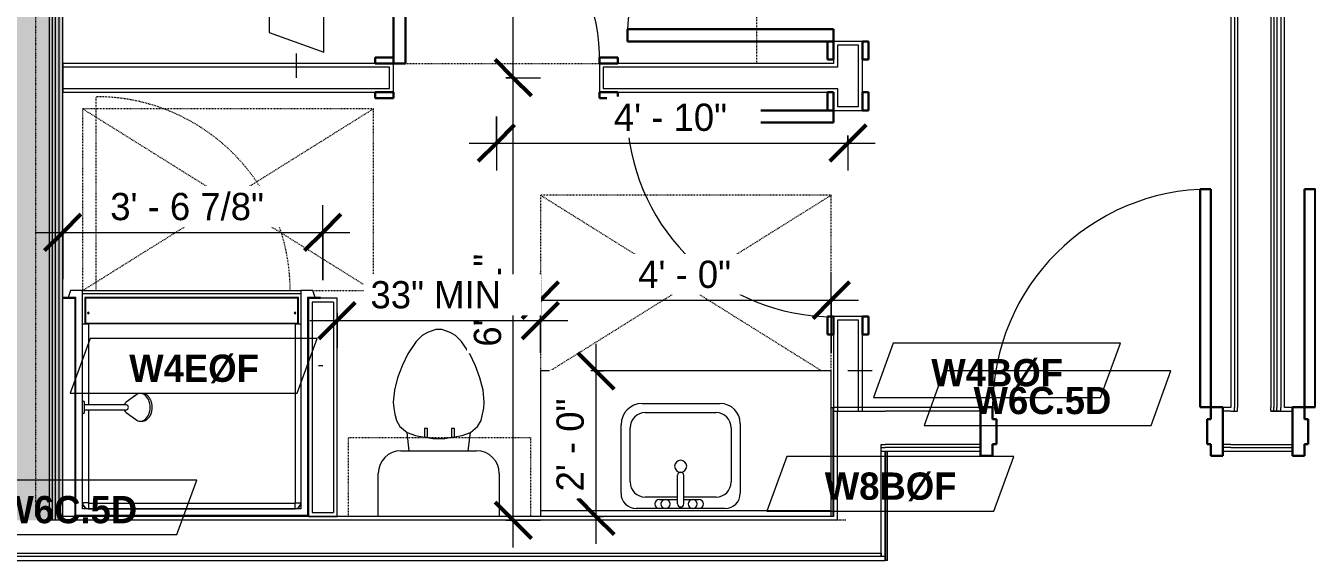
# Model space of a CAD drawing. Header units: inches. Extents: x -4010 to -1872, y 9846 to 12241.
# Drawn here: x -2918 to -2706.5, y 10450.9 to 10539.1 of the extents above; entities that cross this region are included whole.
import ezdxf

# ---------------------------------------------------------------- set-up
doc = ezdxf.new("R2010")
doc.units = ezdxf.units.IN
doc.header["$MEASUREMENT"] = 0
doc.linetypes.add('Dash', pattern=[0.25, 0.125, -0.125])
doc.linetypes.add('Dash 3_32_', pattern=[0.1875, 0.09375, -0.09375])
for name, color, linetype, lineweight in [('0-1', 7, 'Continuous', 5), ('0-3', 8, 'Continuous', 9), ('A-ANNO-DIMS', 211, 'Continuous', 9), ('A-ANNO-DIMS-48', 211, 'Continuous', 9), ('A-DETL-1', 90, 'Dash 3_32_', 18), ('A-DOOR-1', 7, 'Continuous', 9), ('A-DOOR-2', 10, 'Continuous', 30), ('A-DOOR-3', 31, 'Continuous', 9), ('A-DOOR-4', 31, 'Continuous', 30), ('A-DOOR-FRAM-2', 10, 'Continuous', 30), ('A-DOOR-FRAM-3', 31, 'Continuous', 30), ('A-GENM', 5, 'Continuous', 9), ('A-GENM-HDLN', 13, 'Dash', 9), ('A-WALL', 113, 'Continuous', 18), ('A-WALL-2', 250, 'Continuous', 18), ('A-WALL-3', 113, 'Continuous', 9), ('A-WALL-IDEN', 211, 'Continuous', 9), ('I-FURN', 30, 'Continuous', 9), ('I-FURN-HDLN', 30, 'Dash', 9), ('I-WALL-1', 21, 'Continuous', 18), ('I-WALL-2', 241, 'Continuous', 5), ('I-WALL-3', 7, 'Continuous', 9), ('I-WALL-4', 2, 'Continuous', 9), ('P-SANR-FIXT', 6, 'Continuous', 9), ('P-SANR-FIXT-HDLN', 131, 'Dash', 9), ('Q-CASE', 31, 'Continuous', 9), ('Q-CASE-2', 31, 'Dash', 9)]:
    doc.layers.add(name, color=color, linetype=linetype, lineweight=lineweight)
doc.styles.add('Century Gothic', font='ufonts.com_century-gothic.ttf', dxfattribs={"height": 4.5})
doc.styles.add('Century Gothic_B', font='GOTHICB.TTF', dxfattribs={"height": 4.5})
doc.dimstyles.new('OD_1__HACK_2', dxfattribs={"dimscale": 12, "dimtxt": 4.698757, "dimasz": 0.5, "dimexe": 0.375, "dimexo": 0.25, "dimgap": 0.0625, "dimtad": 1, "dimdec": 4, "dimrnd": 0.0625, "dimzin": 3, "dimdsep": 46, "dimlunit": 4, "dimtxsty": 'Century Gothic', "dimblk1": 'OBLIQUE', "dimblk2": 'OBLIQUE', "dimsah": 1, "dimcen": 0.09, "dimdle": 0.375, "dimazin": 0, "dimtfac": 1, "dimtdec": 4, "dimtix": 1, "dimtmove": 0, "dimatfit": 3, "dimfxl": 1, "dimtvp": 1, "dimtfill": 1, "dimfrac": 2, "dimtolj": 1, "dimtzin": 0, "dimarcsym": 2})

# ---------------------------------------------------------------- blocks, each defined once
blk = doc.blocks.new('Basic Wall _ INT - W8BØF - _5_8 GYP - 2X8 WOOD_BATT_ - 5_8 GYP_ - ___-2320117-UNITS PLANS - 3RD FLOOR')
at = {"layer": 'I-WALL-3'}
for p, q in [((-2785.07, 10476.16), (-2784.82, 10476.16)), ((-2784.82, 10476.16), (-2784.82, 10458.16)), ((-2784.82, 10476.16), (-2784.74, 10476.16)), ((-2784.74, 10476.16), (-2784.7, 10476.16))]:
    blk.add_line(p, q, dxfattribs=at)
blk = doc.blocks.new('Basic Wall _ INT - W8BØF - _5_8 GYP - 2X8 WOOD_BATT_ - 5_8 GYP_ - ___-2320116-UNITS PLANS - 3RD FLOOR')
at = {"layer": 'I-WALL-3'}
for p, q in [((-2776.07, 10450.91), (-2776.07, 10468.91)), ((-2775.79, 10450.91), (-2775.79, 10468.91)), ((-2776.16, 10450.91), (-2776.2, 10450.91)), ((-2776.07, 10450.91), (-2776.16, 10450.91)), ((-2775.79, 10450.91), (-2776.07, 10450.91))]:
    blk.add_line(p, q, dxfattribs=at)
blk = doc.blocks.new('HOLLOW METAL - UNIT DOOR-2191978-UNITS PLANS - 3RD FLOOR')
at = {"layer": 'A-DOOR-1'}
blk.add_arc((18, 3.875), 36, 90, 180, dxfattribs=at)
at = {"layer": 'A-DOOR-2'}
for p, q in [((18, 39.875), (16.25, 39.875)), ((16.25, 39.875), (16.25, 3.875)), ((18, 3.875), (18, 39.875)), ((16.25, 3.875), (18, 3.875))]:
    blk.add_line(p, q, dxfattribs=at)
at = {"layer": 'A-DOOR-FRAM-2'}
for p, q in [((-18, 3.875), (-20, 3.875)), ((-20, 3.875), (-20, -4.125)), ((-18, 1.9375), (-18, 3.875)), ((18, 3.875), (18, 1.9375)), ((20, 3.875), (18, 3.875)), ((20, -4.125), (20, 3.875)), ((-17.375, 1.9375), (-18, 1.9375)), ((-17.375, -2.1875), (-17.375, 1.9375)), ((18, 1.9375), (17.375, 1.9375)), ((17.375, 1.9375), (17.375, -2.1875)), ((-20, -4.125), (-18, -4.125)), ((-18, -4.125), (-18, -2.1875)), ((-18, -2.1875), (-17.375, -2.1875)), ((17.375, -2.1875), (18, -2.1875)), ((18, -2.1875), (18, -4.125)), ((18, -4.125), (20, -4.125))]:
    blk.add_line(p, q, dxfattribs=at)
blk = doc.blocks.new('HOLLOW METAL - UNIT DOOR-2191977-UNITS PLANS - 3RD FLOOR')
at = {"layer": 'A-DOOR-1'}
blk.add_arc((18, -3.875), 36, 180, 270, dxfattribs=at)
at = {"layer": 'A-DOOR-2'}
for p, q in [((16.25, -3.875), (18, -3.875)), ((16.25, -39.875), (16.25, -3.875)), ((18, -3.875), (18, -39.875)), ((18, -39.875), (16.25, -39.875))]:
    blk.add_line(p, q, dxfattribs=at)
at = {"layer": 'A-DOOR-FRAM-2'}
for p, q in [((-20, 4.125), (-18, 4.125)), ((-20, -3.875), (-20, 4.125)), ((-18, 4.125), (-18, 2.1875)), ((-18, 2.1875), (-17.375, 2.1875)), ((-17.375, 2.1875), (-17.375, -1.9375)), ((17.375, 2.1875), (18, 2.1875)), ((17.375, -1.9375), (17.375, 2.1875)), ((18, 4.125), (20, 4.125)), ((18, 2.1875), (18, 4.125)), ((20, 4.125), (20, -3.875)), ((-18, -1.9375), (-18, -3.875)), ((-17.375, -1.9375), (-18, -1.9375)), ((18, -1.9375), (17.375, -1.9375)), ((18, -3.875), (18, -1.9375)), ((-18, -3.875), (-20, -3.875)), ((20, -3.875), (18, -3.875))]:
    blk.add_line(p, q, dxfattribs=at)
blk = doc.blocks.new('CTR - 1st Phase - Common Walls_rvt-1-UNITS PLANS - 3RD FLOOR')
at = {"layer": 'I-WALL-1'}
blk.add_hatch(color=256, dxfattribs=at).paths.add_polyline_path([(-2912.51, 10458.16), (-2911.89, 10458.16), (-2911.89, 10843.14), (-2912.51, 10843.14), (-2912.51, 10463.58)], flags=0)
at = {"layer": 'I-WALL-2'}
for points in [[(-2919.64, 10457.54), (-2914.14, 10457.54), (-2914.14, 10843.14), (-2919.64, 10843.14), (-2919.64, 10458.16)], [(-2914.14, 10457.54), (-2913.64, 10457.54), (-2913.64, 10843.14), (-2914.14, 10843.14), (-2914.14, 10458.16)], [(-2913.14, 10457.54), (-2913.14, 10843.14), (-2913.64, 10843.14), (-2913.64, 10457.54)], [(-2912.51, 10457.54), (-2912.51, 10843.14), (-2913.14, 10843.14), (-2913.14, 10457.54)]]:
    blk.add_hatch(color=256, dxfattribs=at).paths.add_polyline_path(points, flags=0)
at = {"layer": 'A-WALL-2'}
for p, q in [((-2914.14, 10843.14), (-2914.14, 10458.16)), ((-2913.64, 10843.14), (-2913.64, 10458.16)), ((-2913.14, 10843.14), (-2913.14, 10458.16)), ((-2912.51, 10843.14), (-2912.51, 10458.16)), ((-2718.54, 10843.14), (-2718.54, 10476.16)), ((-2718.04, 10843.14), (-2718.04, 10476.16)), ((-2712.54, 10843.14), (-2712.54, 10476.16)), ((-2712.04, 10843.14), (-2712.04, 10476.16)), ((-2711.54, 10843.14), (-2711.54, 10476.16)), ((-2710.91, 10843.14), (-2710.91, 10476.16)), ((-2784.07, 10475.54), (-2776.82, 10475.54)), ((-2784.07, 10457.54), (-2784.07, 10475.54)), ((-2776.82, 10475.54), (-2776.2, 10475.54)), ((-2760.45, 10475.54), (-2776.2, 10475.54)), ((-2719.16, 10475.54), (-2720.45, 10475.54)), ((-2719.16, 10475.54), (-2718.54, 10475.54)), ((-2718.54, 10475.54), (-2718.54, 10476.16)), ((-2718.54, 10475.54), (-2718.04, 10475.54)), ((-2718.04, 10475.54), (-2718.04, 10476.16)), ((-2712.54, 10475.54), (-2712.54, 10476.16)), ((-2712.04, 10475.54), (-2712.54, 10475.54)), ((-2712.54, 10475.54), (-2712.04, 10475.54)), ((-2712.04, 10475.54), (-2712.04, 10476.16)), ((-2711.54, 10475.54), (-2712.04, 10475.54)), ((-2712.04, 10475.54), (-2711.54, 10475.54)), ((-2711.54, 10475.54), (-2711.54, 10476.16)), ((-2710.91, 10475.54), (-2711.54, 10475.54)), ((-2711.54, 10475.54), (-2710.91, 10475.54)), ((-2710.91, 10475.54), (-2710.91, 10476.16)), ((-2710.91, 10475.54), (-2709, 10475.54)), ((-2776.82, 10470.04), (-2776.2, 10470.04)), ((-2776.82, 10469.54), (-2776.82, 10470.04)), ((-2776.82, 10469.54), (-2776.82, 10470.04)), ((-2776.82, 10468.91), (-2776.82, 10469.54)), ((-2776.82, 10469.54), (-2776.2, 10469.54)), ((-2776.82, 10468.91), (-2776.82, 10469.54)), ((-2776.82, 10468.91), (-2776.2, 10468.91)), ((-2776.82, 10452.04), (-2776.82, 10468.91)), ((-2760.45, 10470.04), (-2776.2, 10470.04)), ((-2760.45, 10469.54), (-2776.2, 10469.54)), ((-2719.16, 10470.04), (-2720.45, 10470.04)), ((-2719.16, 10469.54), (-2720.45, 10469.54)), ((-2719.16, 10470.04), (-2718.04, 10470.04)), ((-2719.16, 10469.54), (-2718.54, 10469.54)), ((-2718.54, 10469.54), (-2718.04, 10469.54)), ((-2718.54, 10469.54), (-2718.04, 10469.54)), ((-2718.04, 10470.04), (-2709, 10470.04)), ((-2718.04, 10469.54), (-2709, 10469.54)), ((-2914.14, 10458.16), (-2914.14, 10457.54)), ((-2913.64, 10457.54), (-2914.14, 10457.54)), ((-2913.64, 10457.54), (-2914.14, 10457.54)), ((-2913.64, 10458.16), (-2913.64, 10457.54)), ((-2913.14, 10457.54), (-2913.64, 10457.54)), ((-2913.14, 10457.54), (-2913.64, 10457.54)), ((-2913.14, 10458.16), (-2913.14, 10457.54)), ((-2912.51, 10457.54), (-2913.14, 10457.54)), ((-2912.51, 10457.54), (-2913.14, 10457.54)), ((-2912.51, 10458.16), (-2912.51, 10457.54)), ((-2784.7, 10457.54), (-2912.51, 10457.54)), ((-2784.07, 10457.54), (-2784.7, 10457.54)), ((-2784.7, 10452.04), (-3037.45, 10452.04)), ((-2784.07, 10452.04), (-2784.7, 10452.04)), ((-2776.82, 10452.04), (-2784.07, 10452.04)), ((-2776.82, 10452.04), (-2776.82, 10451.54)), ((-2776.82, 10451.54), (-2776.82, 10452.04)), ((-2784.7, 10451.54), (-3037.45, 10451.54)), ((-2776.82, 10451.54), (-2784.7, 10451.54)), ((-2776.2, 10451.54), (-2776.82, 10451.54))]:
    blk.add_line(p, q, dxfattribs=at)
at = {"layer": 'I-WALL-3'}
for p, q in [((-2911.89, 10494.28), (-2911.89, 10843.14)), ((-2719.16, 10843.14), (-2719.16, 10476.16)), ((-2710.29, 10476.16), (-2710.29, 10843.14)), ((-2911.89, 10458.16), (-2911.89, 10494.16)), ((-2784.7, 10476.16), (-2784.7, 10458.16)), ((-2784.07, 10476.16), (-2784.7, 10476.16)), ((-2776.2, 10476.16), (-2784.07, 10476.16)), ((-2760.45, 10476.16), (-2776.2, 10476.16)), ((-2719.16, 10476.16), (-2720.45, 10476.16)), ((-2709, 10476.16), (-2710.29, 10476.16)), ((-2776.2, 10468.91), (-2760.45, 10468.91)), ((-2776.2, 10451.54), (-2776.2, 10468.91)), ((-2720.45, 10468.91), (-2719.16, 10468.91)), ((-2719.16, 10468.91), (-2718.54, 10468.91)), ((-2718.54, 10468.91), (-2709, 10468.91)), ((-2909.86, 10458.16), (-2911.89, 10458.16)), ((-2833.07, 10458.16), (-2871.36, 10458.16)), ((-2784.7, 10458.16), (-2785.07, 10458.16)), ((-3037.45, 10450.91), (-2784.7, 10450.91)), ((-2784.7, 10450.91), (-2776.2, 10450.91)), ((-2776.2, 10450.91), (-2776.2, 10451.54))]:
    blk.add_line(p, q, dxfattribs=at)
at = {"layer": '0-3'}
for name, p in [('HOLLOW METAL - UNIT DOOR-2191978-UNITS PLANS - 3RD FLOOR', (-2740.45, 10472.29)), ('Basic Wall _ INT - W8BØF - _5_8 GYP - 2X8 WOOD_BATT_ - 5_8 GYP_ - ___-2320117-UNITS PLANS - 3RD FLOOR', (0, 0)), ('Basic Wall _ INT - W8BØF - _5_8 GYP - 2X8 WOOD_BATT_ - 5_8 GYP_ - ___-2320116-UNITS PLANS - 3RD FLOOR', (0, 0))]:
    blk.add_blockref(name, p, dxfattribs=at)
at = {"layer": '0-3', "rotation": 180}
blk.add_blockref('HOLLOW METAL - UNIT DOOR-2191977-UNITS PLANS - 3RD FLOOR', (-2689, 10472.29), dxfattribs=at)
blk = doc.blocks.new('SWING - SINGLE - FLUSH - 2-10 x 6-8 - PRIVACY-3199405-UNITS PLANS - 3RD FLOOR')
at = {"layer": 'A-DOOR-3'}
blk.add_arc((17, -2.37), 34.07, 180, 266.6343, dxfattribs=at)
at = {"layer": 'A-DOOR-4'}
for p, q in [((15, -2.37), (15, -36.38)), ((17, -2.37), (15, -2.37)), ((17, -2.37), (17, -36.38)), ((17, -36.38), (15, -36.38))]:
    blk.add_line(p, q, dxfattribs=at)
at = {"layer": 'A-DOOR-FRAM-3'}
for p, q in [((-20, 2.38), (-20, 3.38)), ((-20, 3.38), (-17, 3.38)), ((-17, 2.38), (-20, 2.38)), ((-17, 3.38), (-17, 2.38)), ((17, 2.38), (17, 3.38)), ((17, 3.38), (20, 3.38)), ((20, 2.38), (17, 2.38)), ((20, 3.38), (20, 2.38)), ((-20, -2.37), (-17, -2.37)), ((-20, -3.37), (-20, -2.37)), ((-17, -3.37), (-20, -3.37)), ((-17, -2.37), (-17, -3.37)), ((17, -2.37), (20, -2.37)), ((17, -3.37), (17, -2.37)), ((20, -3.37), (17, -3.37)), ((20, -2.37), (20, -3.37))]:
    blk.add_line(p, q, dxfattribs=at)
blk = doc.blocks.new('Bed-Standard - Queen 60_ x 79_-V40-UNITS PLANS - 3RD FLOOR')
at = {"layer": 'I-FURN'}
for p, q in [((-19.31, 37.2), (-19.31, -41.3)), ((40.69, -41.3), (40.69, 37.2)), ((-16.31, 35.7), (-16.31, 23.7)), ((-16.31, 35.7), (37.69, 35.7)), ((37.69, 35.7), (37.69, 23.7)), ((40.69, 23.7), (-19.31, 17.13)), ((-16.31, 23.7), (37.69, 23.7)), ((-19.31, -41.3), (40.69, -41.3))]:
    blk.add_line(p, q, dxfattribs=at)
at = {"layer": 'I-FURN-HDLN'}
for p, q in [((58.69, -77.3), (58.69, 37.2)), ((64.69, -68.86), (64.69, 13.39)), ((-55.31, -17.36), (-55.31, -51.36)), ((64.69, -77.3), (64.69, -75.61)), ((-55.31, -77.3), (-7.94, -77.3)), ((-5.44, -77.3), (55.06, -77.3)), ((57.56, -77.3), (58.94, -77.3)), ((63.69, -77.3), (64.69, -77.3))]:
    blk.add_line(p, q, dxfattribs=at)
blk = doc.blocks.new('M_Sink Vanity-Square - 500 x 440mm-1372835-UNITS PLANS - 3RD FLOOR')
at = {"layer": 'P-SANR-FIXT'}
for p, q in [((-5.72, 10.23), (7.14, 10.23)), ((-5.22, 8.73), (6.46, 8.73)), ((-9.22, -4.59), (-9.22, 6.73)), ((10.46, 6.91), (10.46, -4.59)), ((-7.72, -2.72), (-7.72, 6.23)), ((8.96, 6.23), (8.96, -2.72)), ((0.12, -6.33), (0.12, -1.59)), ((1.12, -6.33), (1.12, -1.59)), ((0.12, -5.22), (-5.22, -5.22)), ((-2.88, -5.59), (0.12, -5.59)), ((6.46, -5.22), (1.12, -5.22)), ((1.12, -5.59), (3.62, -5.59)), ((7.96, -7.09), (-6.72, -7.09)), ((3.62, -7.09), (-2.88, -7.09))]:
    blk.add_line(p, q, dxfattribs=at)
for centre, radius, start, end in [((-5.72, 6.73), 3.5, 90, 180), ((-5.22, 6.23), 2.5, 90, 180), ((6.46, 6.23), 2.5, 360, 90), ((7.14, 6.91), 3.32, 360, 90), ((0.62, -0.13), 1, 360, 180), ((0.62, -0.13), 1, 180, 0), ((0.62, -1.59), 0.5, 360, 180), ((-5.22, -2.72), 2.5, 180, 270), ((6.46, -2.72), 2.5, 270, 360), ((-6.72, -4.59), 2.5, 180, 270), ((-2.88, -6.34), 0.75, 90, 270), ((-1.88, -6.34), 0.75, 360, 180), ((-1.88, -6.34), 0.75, 180, 0), ((0.62, -6.33), 0.5, 180, 0), ((2.62, -6.34), 0.75, 0, 180), ((2.62, -6.34), 0.75, 180, 0), ((3.62, -6.34), 0.75, 270, 90), ((7.96, -4.59), 2.5, 270, 0)]:
    blk.add_arc(centre, radius, start, end, dxfattribs=at)
blk = doc.blocks.new('Toilet-Domestic-3D - Toilet-Domestic-3D-V46-UNITS PLANS - 3RD FLOOR')
at = {"layer": 'P-SANR-FIXT'}
for p, q in [((-9.98, 11.75), (-9.98, 18.85)), ((9.98, 18.85), (9.98, 11.75)), ((6.25, 8.02), (-6.25, 8.02)), ((-4.86, 8.02), (-5.21, 5)), ((4.86, 8.02), (5.21, 5)), ((-5.21, 5), (-6.4, 4)), ((-3.84, 5.5), (-5.21, 5)), ((-2.61, 5.72), (-3.84, 5.5)), ((-1, 6), (-2.13, 5.8)), ((1, 6), (-1, 6)), ((1.89, 5.84), (1, 6)), ((3.84, 5.5), (2.37, 5.76)), ((5.21, 5), (3.84, 5.5)), ((6.4, 4), (5.21, 5)), ((-6.97, 3), (-7.24, 2)), ((-6.4, 4), (-6.97, 3)), ((6.97, 3), (6.4, 4)), ((7.24, 2), (6.97, 3)), ((-7.41, 1), (-7.5, 0)), ((-7.5, 0), (-7.33, -1.99)), ((-7.24, 2), (-7.41, 1)), ((7.41, 1), (7.24, 2)), ((7.33, -1.99), (7.5, 0)), ((7.5, 0), (7.41, 1)), ((-7.33, -1.99), (-6.79, -4)), ((6.79, -4), (7.33, -1.99)), ((-6.79, -4), (-6.06, -6)), ((6.06, -6), (6.79, -4)), ((-6.06, -6), (-5.13, -8)), ((5.13, -8), (6.06, -6)), ((-5.13, -8), (-3.74, -10)), ((3.74, -10), (5.13, -8)), ((-3.74, -10), (-2.74, -11)), ((2.74, -11), (3.74, -10)), ((-2.74, -11), (-1.87, -11.5)), ((-1.87, -11.5), (-0.5, -12)), ((-0.5, -12), (0.5, -12)), ((0.5, -12), (1.87, -11.5)), ((1.87, -11.5), (2.74, -11))]:
    blk.add_line(p, q, dxfattribs=at)
for centre, start, end in [((-6.25, 11.75), 180, 270), ((6.25, 11.75), 270, 360)]:
    blk.add_arc(centre, 3.73, start, end, dxfattribs=at)
blk = doc.blocks.new('Bath Vanity - Bath Vanity 48_-3150017-UNITS PLANS - 3RD FLOOR')
at = {"layer": 'Q-CASE'}
for p, q in [((24.74, 24), (-23.26, 24)), ((-23.26, 24), (-23.26, 1)), ((24.74, 1), (24.74, 24))]:
    blk.add_line(p, q, dxfattribs=at)
blk = doc.blocks.new('ADA Clearances - 30_x48_-3255449-UNITS PLANS - 3RD FLOOR')
at = {"layer": 'A-GENM-HDLN'}
for p, q in [((15, -24), (-15, 24)), ((-15, -24), (15, 24)), ((15, 24), (-15, 24)), ((15, -24), (15, 24)), ((-15, -14), (-15, -24)), ((-15, -24), (15, -24))]:
    blk.add_line(p, q, dxfattribs=at)
blk = doc.blocks.new('ADA Clearances - 30_x48_-V33-UNITS PLANS - 3RD FLOOR')
at = {"layer": 'A-GENM-HDLN'}
for p, q in [((-14, -22.41), (15, 24)), ((15, 24), (-14, 24)), ((15, -24), (15, 24)), ((15, -24), (-14, 22.41)), ((-14, -24), (-8, -24)), ((-5, -24), (15, -24))]:
    blk.add_line(p, q, dxfattribs=at)
blk = doc.blocks.new('BATHROOM MIRROR - BATHROOM MIRROR 48_-3123886-UNITS PLANS - 3RD FLOOR')
at = {"layer": 'Q-CASE'}
for p, q in [((-23.26, -23), (24.74, -23)), ((-23.26, -23), (-23.26, -24)), ((24.74, -24), (24.74, -23)), ((24.74, -24), (-23.26, -24))]:
    blk.add_line(p, q, dxfattribs=at)
blk = doc.blocks.new('300 Series Wall Hung Cabinet_326 - 30_-2909953-UNITS PLANS - 3RD FLOOR')
at = {"layer": 'Q-CASE'}
for p, q in [((-2.01, 14.69), (-2.5, 14.69)), ((-2.5, 14.69), (-2.5, 13.19)), ((-2.01, 13.19), (-2.5, 13.19)), ((-2.01, 13.19), (-2.01, 14.69)), ((2.49, 14.69), (2, 14.69)), ((2, 14.69), (2, 13.19)), ((2.49, 13.19), (2, 13.19)), ((2.49, 13.19), (2.49, 14.69))]:
    blk.add_line(p, q, dxfattribs=at)
at = {"layer": 'Q-CASE-2'}
for p, q in [((-15, 0.19), (-15, 13.19)), ((-15, 13.19), (15, 13.19)), ((15, 13.19), (15, 0.19)), ((15, 0.19), (-15, 0.19))]:
    blk.add_line(p, q, dxfattribs=at)
blk = doc.blocks.new('SWING - SINGLE - FLUSH - 2-10 x 6-8 - PRIVACY-3199407-UNITS PLANS - 3RD FLOOR')
at = {"layer": 'A-DOOR-3'}
blk.add_arc((17, 2.37), 34.07, 93.3657, 180, dxfattribs=at)
at = {"layer": 'A-DOOR-4'}
for p, q in [((15, 2.37), (15, 36.38)), ((17, 36.38), (15, 36.38)), ((17, 2.37), (17, 36.38)), ((17, 2.37), (15, 2.37))]:
    blk.add_line(p, q, dxfattribs=at)
at = {"layer": 'A-DOOR-FRAM-3'}
for p, q in [((-17, 3.37), (-20, 3.37)), ((-20, 3.37), (-20, 2.37)), ((-20, 2.37), (-17, 2.37)), ((-17, 2.37), (-17, 3.37)), ((20, 3.37), (17, 3.37)), ((17, 3.37), (17, 2.37)), ((17, 2.37), (20, 2.37)), ((20, 2.37), (20, 3.37)), ((-17, -2.38), (-20, -2.38)), ((-20, -2.38), (-20, -3.38)), ((-20, -3.38), (-17, -3.38)), ((-17, -3.38), (-17, -2.38)), ((20, -2.38), (17, -2.38)), ((17, -2.38), (17, -3.38)), ((17, -3.38), (20, -3.38)), ((20, -3.38), (20, -2.38))]:
    blk.add_line(p, q, dxfattribs=at)
blk = doc.blocks.new('4LBS24238A75FTB_V2 - 4LBS24238A75FTB_V2-3746186-UNITS PLANS - 3RD FLOOR')
at = {"layer": 'P-SANR-FIXT'}
for p, q in [((0, -0.5), (38.5, -0.5)), ((0, -36.5), (0, -0.5)), ((0.12, -36.62), (0.12, -0.63)), ((0.12, -0.63), (38.38, -0.63)), ((1.25, -37.75), (1.25, -1.75)), ((1.25, -1.75), (37.25, -1.75)), ((1.58, -2.01), (1.51, -2.08)), ((1.73, -1.9), (1.7, -1.92)), ((2.01, -1.78), (1.93, -1.8)), ((2.25, -1.77), (2.25, -1.75)), ((36.25, -1.77), (2.25, -1.77)), ((36.25, -1.77), (36.25, -1.75)), ((36.57, -1.8), (36.49, -1.78)), ((36.75, -1.89), (36.72, -1.87)), ((36.8, -1.92), (36.77, -1.9)), ((36.99, -2.08), (36.92, -2.01)), ((37.25, -1.75), (37.25, -17.52)), ((38.38, -0.63), (38.38, -36.62)), ((38.5, -0.5), (38.5, -36.5)), ((1.3, -2.43), (1.28, -2.51)), ((1.42, -2.2), (1.4, -2.23)), ((2.2, -32.27), (2.2, -2.75)), ((36.25, -2.7), (2.25, -2.7)), ((36.3, -18.11), (36.3, -2.75)), ((37.1, -2.23), (37.08, -2.2)), ((37.22, -2.51), (37.2, -2.43)), ((36.3, -32.27), (36.3, -18.89)), ((37.25, -19.48), (37.25, -37.75)), ((1.62, -32.27), (1.62, -36.62)), ((36.75, -32.38), (1.75, -32.38)), ((1.75, -32.38), (1.75, -36.5)), ((2.2, -32.27), (36.3, -32.27)), ((36.75, -36.5), (36.75, -32.38)), ((36.88, -36.62), (36.88, -32.27)), ((0, -36.5), (-2.02, -36.5)), ((-2.02, -36.5), (-2.02, -36.62)), ((-2.02, -36.62), (0.12, -36.62)), ((-1.13, -36.62), (-0.75, -37.75)), ((-0.75, -37.75), (1.25, -37.75)), ((1.25, -37.25), (37.25, -37.25)), ((1.25, -37.75), (1.25, -37.25)), ((37.25, -37.75), (1.25, -37.75)), ((1.62, -36.62), (36.88, -36.62)), ((1.75, -36.5), (36.75, -36.5)), ((37.25, -37.25), (37.25, -37.75)), ((37.25, -37.75), (39.25, -37.75)), ((38.38, -36.62), (40.52, -36.62)), ((40.52, -36.5), (38.5, -36.5)), ((39.25, -37.75), (39.63, -36.62)), ((40.52, -36.62), (40.52, -36.5))]:
    blk.add_line(p, q, dxfattribs=at)
for centre, radius, start, end in [((2.25, -2.75), 1, 90, 180), ((36.25, -2.75), 1, 0, 90), ((2.2, -34.06), 0.125, 0, 180), ((2.2, -34.06), 0.125, 180, 0), ((36.3, -34.06), 0.125, 0, 180), ((36.3, -34.06), 0.125, 180, 0)]:
    blk.add_arc(centre, radius, start, end, dxfattribs=at)
for centre, start_param, end_param in [((2.2, -32.28), 1.570796, 3.141593), ((36.3, -32.28), 0, 1.570796)]:
    blk.add_ellipse(centre, major_axis=(0.95, 0), ratio=0.019505, start_param=start_param, end_param=end_param, dxfattribs=at)
for points, knots in [([(2.25, -1.77), (2.18, -1.77), (2.05, -1.78), (1.8, -1.86), (1.52, -2.04), (1.34, -2.32), (1.26, -2.57), (1.25, -2.7), (1.25, -2.77)], [0, 0, 0, 0, 0.125, 0.25, 0.5, 0.75, 0.875, 1, 1, 1, 1]), ([(1.38, -2.25), (1.41, -2.21), (1.47, -2.12), (1.54, -2.04), (1.59, -2)], [-0.6665731, -0.6665731, -0.6665731, -0.6665731, -0.5714286, -0.4611793, -0.4611793, -0.4611793, -0.4611793]), ([(1.75, -1.88), (1.77, -1.87), (1.86, -1.82), (2.03, -1.77), (2.17, -1.75), (2.25, -1.75)], [-0.3333068, -0.3333068, -0.3333068, -0.3333068, -0.2857143, -0.1428571, 0, 0, 0, 0]), ([(36.25, -1.75), (36.31, -1.75), (36.42, -1.76), (36.59, -1.8), (36.7, -1.85), (36.75, -1.88)], [-1, -1, -1, -1, -0.8928571, -0.7857143, -0.6666667, -0.6666667, -0.6666667, -0.6666667]), ([(37.25, -2.77), (37.25, -2.7), (37.24, -2.57), (37.16, -2.32), (36.98, -2.04), (36.7, -1.86), (36.45, -1.78), (36.32, -1.77), (36.25, -1.77)], [0, 0, 0, 0, 0.125, 0.25, 0.5, 0.75, 0.875, 1, 1, 1, 1]), ([(36.75, -1.88), (36.79, -1.91), (36.89, -1.97), (36.97, -2.05), (37.01, -2.1)], [-0.6665731, -0.6665731, -0.6665731, -0.6665731, -0.5714286, -0.4475924, -0.4475924, -0.4475924, -0.4475924]), ([(2.25, -2.7), (2.24, -2.7), (2.24, -2.7), (2.23, -2.7), (2.22, -2.71), (2.22, -2.71), (2.21, -2.72), (2.21, -2.73), (2.2, -2.74), (2.2, -2.74), (2.2, -2.75), (2.2, -2.75)], [-1, -1, -1, -1, -0.833333, -0.75, -0.666667, -0.583333, -0.416667, -0.333333, -0.208333, -0.083333, 0, 0, 0, 0]), ([(36.3, -2.75), (36.3, -2.74), (36.3, -2.74), (36.3, -2.73), (36.29, -2.72), (36.29, -2.72), (36.28, -2.71), (36.27, -2.71), (36.26, -2.7), (36.26, -2.7), (36.25, -2.7), (36.25, -2.7)], [-1, -1, -1, -1, -0.833333, -0.75, -0.666667, -0.583333, -0.416667, -0.333333, -0.208333, -0.083333, 0, 0, 0, 0]), ([(37.12, -2.25), (37.13, -2.27), (37.16, -2.33), (37.18, -2.38), (37.19, -2.42)], [-0.3333068, -0.3333068, -0.3333068, -0.3333068, -0.2857143, -0.2174647, -0.2174647, -0.2174647, -0.2174647])]:
    blk.add_open_spline(points, degree=3, knots=knots, dxfattribs=at)
for points in [[(1.63, -1.97), (1.67, -1.94), (1.71, -1.91), (1.75, -1.88)], [(2.25, -2.7), (2.25, -2.62), (2.25, -2.45), (2.25, -2.22), (2.25, -2.03), (2.25, -1.88), (2.25, -1.82), (2.25, -1.8)], [(36.25, -2.7), (36.25, -2.62), (36.25, -2.45), (36.25, -2.22), (36.25, -2.03), (36.25, -1.88), (36.25, -1.82), (36.25, -1.8)], [(1.25, -2.75), (1.25, -2.74), (1.25, -2.72), (1.25, -2.71)], [(2.2, -2.75), (2.12, -2.75), (1.95, -2.75), (1.72, -2.75), (1.52, -2.76), (1.37, -2.76), (1.27, -2.76), (1.25, -2.77), (1.25, -2.77)], [(1.35, -2.32), (1.36, -2.3), (1.37, -2.27), (1.38, -2.25)], [(36.3, -2.75), (36.38, -2.75), (36.55, -2.75), (36.78, -2.75), (36.98, -2.76), (37.13, -2.76), (37.23, -2.76), (37.25, -2.77), (37.25, -2.77)], [(37.04, -2.14), (37.07, -2.18), (37.09, -2.21), (37.12, -2.25)], [(37.25, -2.67), (37.25, -2.7), (37.25, -2.72), (37.25, -2.75)]]:
    blk.add_open_spline(points, degree=3, dxfattribs=at)
at = {"layer": 'P-SANR-FIXT-HDLN'}
blk.add_line((35, -37.75), (35, -69.75), dxfattribs=at)
blk.add_arc((35, -37.75), 32, 180, 270, dxfattribs=at)
blk = doc.blocks.new('Shower Head - Shower Head-3260035-UNITS PLANS - 3RD FLOOR')
at = {"layer": 'P-SANR-FIXT'}
for p, q in [((-2.28, 9.81), (-2.28, 9.54)), ((-2.02, 8.78), (-0.84, 7.19)), ((0.84, 7.19), (2.02, 8.78)), ((2.28, 9.54), (2.28, 9.81)), ((-0.39, 7.27), (-0.39, 6.01)), ((0.39, 6.01), (0.39, 7.27)), ((-0.98, 0.26), (-0.98, 0)), ((-0.98, 0.26), (0.98, 0.26)), ((0.98, 0), (-0.98, 0)), ((-0.39, 1), (-0.39, 0.26)), ((0.39, 0.26), (0.39, 1)), ((0.98, 0), (0.98, 0.26))]:
    blk.add_line(p, q, dxfattribs=at)
at = {"layer": 'P-SANR-FIXT', "flags": 128}
for points in [[(0, 11.49), (-0.09, 11.49), (-0.18, 11.48), (-0.27, 11.48), (-0.35, 11.47), (-0.44, 11.46), (-0.53, 11.44), (-0.62, 11.43), (-0.7, 11.41), (-0.79, 11.39), (-0.87, 11.36), (-0.95, 11.34), (-1.03, 11.31), (-1.11, 11.28), (-1.19, 11.25), (-1.26, 11.21), (-1.34, 11.17), (-1.41, 11.13), (-1.48, 11.09), (-1.55, 11.05), (-1.61, 11), (-1.68, 10.95), (-1.74, 10.9), (-1.8, 10.85), (-1.85, 10.8), (-1.9, 10.74), (-1.95, 10.69), (-2, 10.63), (-2.04, 10.57), (-2.08, 10.51), (-2.12, 10.44), (-2.15, 10.38), (-2.18, 10.31), (-2.21, 10.25), (-2.23, 10.18), (-2.25, 10.11), (-2.26, 10.04), (-2.27, 9.97), (-2.28, 9.9), (-2.28, 9.83), (-2.28, 9.81)], [(2.28, 9.81), (2.28, 9.88), (2.28, 9.95), (2.27, 10.02), (2.25, 10.09), (2.24, 10.16), (2.21, 10.23), (2.19, 10.3), (2.16, 10.36), (2.13, 10.43), (2.09, 10.49), (2.05, 10.55), (2.01, 10.61), (1.97, 10.67), (1.92, 10.73), (1.86, 10.79), (1.81, 10.84), (1.75, 10.89), (1.69, 10.94), (1.63, 10.99), (1.57, 11.04), (1.5, 11.08), (1.43, 11.12), (1.36, 11.16), (1.28, 11.2), (1.21, 11.24), (1.13, 11.27), (1.05, 11.3), (0.97, 11.33), (0.89, 11.36), (0.81, 11.38), (0.72, 11.4), (0.64, 11.42), (0.55, 11.44), (0.47, 11.45), (0.38, 11.46), (0.29, 11.47), (0.2, 11.48), (0.11, 11.49), (0.02, 11.49), (0, 11.49)], [(-0.84, 7.19), (-0.81, 7.16), (-0.79, 7.13), (-0.76, 7.1), (-0.73, 7.08), (-0.7, 7.05), (-0.68, 7.03), (-0.65, 7.01), (-0.62, 6.98), (-0.59, 6.97), (-0.56, 6.95), (-0.53, 6.93), (-0.49, 6.91), (-0.46, 6.9), (-0.43, 6.89), (-0.4, 6.87)], [(0.39, 6.87), (0.43, 6.88), (0.46, 6.9), (0.49, 6.91), (0.52, 6.93), (0.55, 6.94), (0.58, 6.96), (0.61, 6.98), (0.64, 7), (0.67, 7.03), (0.7, 7.05), (0.73, 7.07), (0.76, 7.1), (0.78, 7.13), (0.81, 7.16), (0.83, 7.19), (0.84, 7.19)], [(-0.39, 6.01), (-0.39, 5.81), (-0.39, 5.6), (-0.39, 5.38), (-0.39, 5.15), (-0.39, 4.92), (-0.39, 4.68), (-0.39, 4.43), (-0.39, 4.18), (-0.39, 3.93), (-0.39, 3.67), (-0.39, 3.4), (-0.39, 3.13), (-0.39, 2.86), (-0.39, 2.59), (-0.39, 2.31), (-0.39, 2.03), (-0.39, 1.75), (-0.39, 1.46), (-0.39, 1.18), (-0.39, 1)], [(0.39, 1), (0.39, 1.29), (0.39, 1.57), (0.39, 1.85), (0.39, 2.13), (0.39, 2.41), (0.39, 2.69), (0.39, 2.96), (0.39, 3.23), (0.39, 3.5), (0.39, 3.76), (0.39, 4.02), (0.39, 4.27), (0.39, 4.52), (0.39, 4.77), (0.39, 5), (0.39, 5.23), (0.39, 5.46), (0.39, 5.67), (0.39, 5.88), (0.39, 6.01)]]:
    blk.add_lwpolyline(points, dxfattribs=at)
at = {"layer": 'P-SANR-FIXT'}
for centre, major_axis, start_param, end_param in [((0, 9.54), (-2.28, 0), 4.712389, 6.956384), ((0, 9.54), (2.28, 0), 5.609987, 7.853982), ((0, 7.27), (-0.394, 0), 4.712389, 6.283185), ((0, 7.27), (-0.394, 0), 3.141593, 4.712389)]:
    blk.add_ellipse(centre, major_axis=major_axis, ratio=0.707107, start_param=start_param, end_param=end_param, dxfattribs=at)
blk = doc.blocks.new('DIMBLOCK96-UNITS PLANS - 3RD FLOOR')
at = {"layer": 'A-ANNO-DIMS-48', "lineweight": 50}
for p, q in [((-2837.54, 10530.53), (-2840.54, 10533.53)), ((-2837.54, 10530.53), (-2834.54, 10527.53)), ((-2837.54, 10457.53), (-2840.54, 10460.53)), ((-2837.54, 10457.53), (-2834.54, 10454.53))]:
    blk.add_line(p, q, dxfattribs=at)
at = {"layer": 'A-ANNO-DIMS-48'}
for p, q in [((-2838.78, 10530.53), (-2833.04, 10530.53)), ((-2837.54, 10530.53), (-2838.78, 10530.53)), ((-2837.54, 10453.03), (-2837.54, 10530.53)), ((-2838.78, 10457.53), (-2833.04, 10457.53)), ((-2837.54, 10457.53), (-2838.78, 10457.53))]:
    blk.add_line(p, q, dxfattribs=at)
at = {"layer": 'A-ANNO-DIMS-48', "color": 0, "insert": (-2844.06, 10486.17), "char_height": 4.5, "width": 18.8845, "attachment_point": 1, "rotation": 90, "line_spacing_factor": 0.984502, "style": 'Century Gothic', "bg_fill": 3, "box_fill_scale": 1.25, "bg_fill_color": 256, "bg_fill_true_color": 13158600, "bg_fill_transparency": 0}
blk.add_mtext('6\' - 1"', dxfattribs=at)
blk = doc.blocks.new('_Oblique')
at = {"color": 0, "linetype": 'ByBlock', "lineweight": -2}
blk.add_line((-0.5, -0.5), (0.5, 0.5), dxfattribs=at)
blk = doc.blocks.new('DIMBLOCK97-UNITS PLANS - 3RD FLOOR')
at = {"layer": 'A-ANNO-DIMS-48', "lineweight": 50}
for p, q in [((-2837.54, 10649.53), (-2840.54, 10652.53)), ((-2837.54, 10649.53), (-2834.54, 10646.53)), ((-2837.54, 10530.53), (-2840.54, 10533.53)), ((-2837.54, 10530.53), (-2834.54, 10527.53))]:
    blk.add_line(p, q, dxfattribs=at)
at = {"layer": 'A-ANNO-DIMS-48'}
for p, q in [((-2838.78, 10649.53), (-2833.04, 10649.53)), ((-2837.54, 10649.53), (-2838.78, 10649.53)), ((-2837.54, 10530.53), (-2837.54, 10649.53)), ((-2838.78, 10530.53), (-2833.04, 10530.53)), ((-2837.54, 10530.53), (-2838.78, 10530.53))]:
    blk.add_line(p, q, dxfattribs=at)
at = {"layer": 'A-ANNO-DIMS-48', "color": 0, "insert": (-2844.06, 10580.41), "char_height": 4.5, "width": 23.091, "attachment_point": 1, "rotation": 90, "line_spacing_factor": 0.984502, "style": 'Century Gothic', "bg_fill": 3, "box_fill_scale": 1.25, "bg_fill_color": 256, "bg_fill_true_color": 13158600, "bg_fill_transparency": 0}
blk.add_mtext('9\' - 11"', dxfattribs=at)
blk = doc.blocks.new('DIMBLOCK104-UNITS PLANS - 3RD FLOOR')
at = {"layer": 'A-ANNO-DIMS-48'}
for p, q in [((-2840.32, 10524.16), (-2840.32, 10515.25)), ((-2840.32, 10519.75), (-2840.32, 10524.16)), ((-2844.82, 10519.75), (-2777.82, 10519.75)), ((-2782.32, 10521), (-2782.32, 10515.25)), ((-2782.32, 10519.75), (-2782.32, 10521))]:
    blk.add_line(p, q, dxfattribs=at)
at = {"layer": 'A-ANNO-DIMS-48', "lineweight": 50}
for p, q in [((-2840.32, 10519.75), (-2837.32, 10522.75)), ((-2782.32, 10519.75), (-2779.32, 10522.75)), ((-2840.32, 10519.75), (-2843.32, 10516.75)), ((-2782.32, 10519.75), (-2785.32, 10516.75))]:
    blk.add_line(p, q, dxfattribs=at)
at = {"layer": 'A-ANNO-DIMS-48', "color": 0, "insert": (-2820.95, 10526.27), "char_height": 4.5, "width": 23.091, "attachment_point": 1, "line_spacing_factor": 0.984502, "style": 'Century Gothic', "bg_fill": 3, "box_fill_scale": 1.25, "bg_fill_color": 256, "bg_fill_true_color": 13158600, "bg_fill_transparency": 0}
blk.add_mtext('4\' - 10"', dxfattribs=at)
blk = doc.blocks.new('DIMBLOCK217-UNITS PLANS - 3RD FLOOR')
at = {"layer": 'A-ANNO-DIMS-48'}
for p, q in [((-2833.07, 10485.16), (-2833.07, 10498.34)), ((-2785.07, 10485.16), (-2785.07, 10498.34)), ((-2837.57, 10493.84), (-2780.57, 10493.84)), ((-2833.07, 10493.84), (-2833.07, 10485.16)), ((-2785.07, 10493.84), (-2785.07, 10485.16))]:
    blk.add_line(p, q, dxfattribs=at)
at = {"layer": 'A-ANNO-DIMS-48', "lineweight": 50}
for p, q in [((-2833.07, 10493.84), (-2830.07, 10496.84)), ((-2785.07, 10493.84), (-2782.07, 10496.84)), ((-2833.07, 10493.84), (-2836.07, 10490.84)), ((-2785.07, 10493.84), (-2788.07, 10490.84))]:
    blk.add_line(p, q, dxfattribs=at)
at = {"layer": 'A-ANNO-DIMS-48', "color": 0, "insert": (-2816.94, 10500.36), "char_height": 4.5, "width": 18.8845, "attachment_point": 1, "line_spacing_factor": 0.984502, "style": 'Century Gothic', "bg_fill": 3, "box_fill_scale": 1.25, "bg_fill_color": 256, "bg_fill_true_color": 13158600, "bg_fill_transparency": 0}
blk.add_mtext('4\' - 0"', dxfattribs=at)
blk = doc.blocks.new('DIMBLOCK218-UNITS PLANS - 3RD FLOOR')
at = {"layer": 'A-ANNO-DIMS-48'}
for p, q in [((-2823.9, 10486.66), (-2823.9, 10453.66)), ((-2822.65, 10482.16), (-2828.4, 10482.16)), ((-2823.9, 10482.16), (-2822.65, 10482.16)), ((-2822.65, 10458.16), (-2828.4, 10458.16)), ((-2823.9, 10458.16), (-2822.65, 10458.16))]:
    blk.add_line(p, q, dxfattribs=at)
at = {"layer": 'A-ANNO-DIMS-48', "lineweight": 50}
for p, q in [((-2823.9, 10482.16), (-2826.9, 10485.16)), ((-2823.9, 10482.16), (-2820.9, 10479.16)), ((-2823.9, 10458.16), (-2826.9, 10461.16)), ((-2823.9, 10458.16), (-2820.9, 10455.16))]:
    blk.add_line(p, q, dxfattribs=at)
at = {"layer": 'A-ANNO-DIMS-48', "color": 0, "insert": (-2830.42, 10462.29), "char_height": 4.5, "width": 18.8845, "attachment_point": 1, "rotation": 90, "line_spacing_factor": 0.984502, "style": 'Century Gothic', "bg_fill": 3, "box_fill_scale": 1.25, "bg_fill_color": 256, "bg_fill_true_color": 13158600, "bg_fill_transparency": 0}
blk.add_mtext('2\' - 0"', dxfattribs=at)
blk = doc.blocks.new('DIMBLOCK219-UNITS PLANS - 3RD FLOOR')
at = {"layer": 'A-ANNO-DIMS-48'}
for p, q in [((-2833.07, 10485.16), (-2833.07, 10494.97)), ((-2871.11, 10490.47), (-2828.57, 10490.47)), ((-2866.61, 10491.72), (-2866.61, 10485.97)), ((-2866.61, 10490.47), (-2866.61, 10491.72)), ((-2833.07, 10490.47), (-2833.07, 10485.16))]:
    blk.add_line(p, q, dxfattribs=at)
at = {"layer": 'A-ANNO-DIMS-48', "lineweight": 50}
for p, q in [((-2866.61, 10490.47), (-2863.61, 10493.47)), ((-2833.07, 10490.47), (-2830.07, 10493.47)), ((-2866.61, 10490.47), (-2869.61, 10487.47)), ((-2833.07, 10490.47), (-2836.07, 10487.47))]:
    blk.add_line(p, q, dxfattribs=at)
at = {"layer": 'A-ANNO-DIMS-48', "color": 0, "insert": (-2861.11, 10496.99), "char_height": 4.5, "width": 27.029, "attachment_point": 1, "line_spacing_factor": 0.984502, "style": 'Century Gothic', "bg_fill": 3, "box_fill_scale": 1.25, "bg_fill_color": 256, "bg_fill_true_color": 13158600, "bg_fill_transparency": 0}
blk.add_mtext('33" MIN', dxfattribs=at)
blk = doc.blocks.new('DIMBLOCK220-UNITS PLANS - 3RD FLOOR')
at = {"layer": 'A-ANNO-DIMS-48'}
for p, q in [((-2911.89, 10497.28), (-2911.89, 10509.52)), ((-2868.99, 10497.16), (-2868.99, 10509.52)), ((-2916.39, 10505.02), (-2864.49, 10505.02)), ((-2911.89, 10505.02), (-2911.89, 10497.28)), ((-2868.99, 10505.02), (-2868.99, 10497.16))]:
    blk.add_line(p, q, dxfattribs=at)
at = {"layer": 'A-ANNO-DIMS-48', "lineweight": 50}
for p, q in [((-2911.89, 10505.02), (-2908.89, 10508.02)), ((-2868.99, 10505.02), (-2865.99, 10508.02)), ((-2911.89, 10505.02), (-2914.89, 10502.02)), ((-2868.99, 10505.02), (-2871.99, 10502.02))]:
    blk.add_line(p, q, dxfattribs=at)
at = {"layer": 'A-ANNO-DIMS-48', "color": 0, "insert": (-2904.05, 10511.54), "char_height": 4.5, "width": 32.6676, "attachment_point": 1, "line_spacing_factor": 0.984502, "style": 'Century Gothic', "bg_fill": 3, "box_fill_scale": 1.25, "bg_fill_color": 256, "bg_fill_true_color": 13158600, "bg_fill_transparency": 0}
blk.add_mtext('3\' - 6 7/8"', dxfattribs=at)
blk = doc.blocks.new('Wall Tag - Arch Wall-3956453-UNITS PLANS - 3RD FLOOR')
at = {"layer": 'A-WALL-IDEN'}
for p, q in [((-0.3561, 0.0937), (-0.4244, -0.0937)), ((0.4244, 0.0937), (-0.3561, 0.0937)), ((0.3561, -0.0937), (0.4244, 0.0937)), ((-0.4244, -0.0937), (0.3561, -0.0937))]:
    blk.add_line(p, q, dxfattribs=at)

msp = doc.modelspace()

# ---------------------------------------------------------------- linework, layer by layer
at = {"layer": 'A-DETL-1'}
for p, q in [((-2916.32374, 10458.15981), (-2916.32374, 10812.15981)), ((-2875.06194, 10528.15981), (-2869.06194, 10528.15981)), ((-2782.68554, 10457.53481), (-2910.35818, 10457.53481))]:
    msp.add_line(p, q, dxfattribs=at)
at = {"layer": 'A-WALL'}
for p, q in [((-2784.07374, 10535.90981), (-2784.07374, 10532.28481)), ((-2780.57374, 10535.90981), (-2784.07374, 10535.90981)), ((-2780.57374, 10525.78481), (-2780.57374, 10535.90981)), ((-2857.94874, 10532.28481), (-2911.88624, 10532.28481)), ((-2857.94874, 10528.78481), (-2857.94874, 10532.28481)), ((-2784.07374, 10532.28481), (-2822.69874, 10532.28481)), ((-2822.69874, 10532.28481), (-2822.69874, 10528.78481)), ((-2911.88624, 10528.78481), (-2857.94874, 10528.78481)), ((-2822.69874, 10528.78481), (-2784.07374, 10528.78481)), ((-2784.07374, 10528.78481), (-2784.07374, 10525.78481)), ((-2784.07374, 10525.78481), (-2780.57374, 10525.78481)), ((-2867.23733, 10493.53481), (-2870.73733, 10493.53481)), ((-2870.73733, 10493.53481), (-2870.73733, 10458.78481)), ((-2867.23733, 10493.53481), (-2867.23733, 10458.78481)), ((-2784.07374, 10490.53481), (-2784.07374, 10475.5394)), ((-2780.57374, 10490.53481), (-2784.07374, 10490.53481)), ((-2780.57374, 10475.5394), (-2780.57374, 10490.53481)), ((-2870.73733, 10458.78481), (-2867.23733, 10458.78481))]:
    msp.add_line(p, q, dxfattribs=at)
at = {"layer": 'A-WALL-3'}
for p, q in [((-2779.94874, 10536.53481), (-2784.69874, 10536.53481)), ((-2784.69874, 10536.53481), (-2784.69874, 10532.90981)), ((-2779.94874, 10525.15981), (-2779.94874, 10536.53481)), ((-2857.32374, 10532.90981), (-2911.88624, 10532.90981)), ((-2911.88624, 10532.90981), (-2911.88624, 10528.15981)), ((-2857.32374, 10528.15981), (-2857.32374, 10532.90981)), ((-2784.69874, 10532.90981), (-2823.32374, 10532.90981)), ((-2823.32374, 10532.90981), (-2823.32374, 10528.15981)), ((-2911.88624, 10528.15981), (-2857.32374, 10528.15981)), ((-2823.32374, 10528.15981), (-2784.69874, 10528.15981)), ((-2784.69874, 10528.15981), (-2784.69874, 10525.15981)), ((-2784.69874, 10525.15981), (-2779.94874, 10525.15981)), ((-2779.94874, 10491.15981), (-2784.69874, 10491.15981)), ((-2784.69874, 10491.15981), (-2784.69874, 10475.5394)), ((-2779.94874, 10475.5394), (-2779.94874, 10491.15981)), ((-2784.69874, 10475.5394), (-2779.94874, 10475.5394))]:
    msp.add_line(p, q, dxfattribs=at)
at = {"layer": 'A-WALL-IDEN'}
msp.add_line((-2873.31812, 10530.53481), (-2873.31812, 10534.51211), dxfattribs=at)
at = {"layer": 'I-WALL-4'}
for p, q in [((-2866.61233, 10494.15981), (-2869.33842, 10494.15981)), ((-2866.61233, 10458.15981), (-2866.61233, 10494.15981)), ((-2871.36233, 10458.15981), (-2866.61233, 10458.15981))]:
    msp.add_line(p, q, dxfattribs=at)

# ---------------------------------------------------------------- block references
at = {"layer": '0-1'}
msp.add_blockref('CTR - 1st Phase - Common Walls_rvt-1-UNITS PLANS - 3RD FLOOR', (0, 0), dxfattribs=at)
at = {"layer": 'A-DOOR-3'}
for name, p, rotation in [('SWING - SINGLE - FLUSH - 2-10 x 6-8 - PRIVACY-3199405-UNITS PLANS - 3RD FLOOR', (-2782.32374, 10553.53481), 270.0000000000324), ('SWING - SINGLE - FLUSH - 2-10 x 6-8 - PRIVACY-3199405-UNITS PLANS - 3RD FLOOR', (-2840.32374, 10530.53481), 180), ('SWING - SINGLE - FLUSH - 2-10 x 6-8 - PRIVACY-3199407-UNITS PLANS - 3RD FLOOR', (-2782.32374, 10508.15981), 90.00000000003243)]:
    msp.add_blockref(name, p, dxfattribs=dict(at, rotation=rotation))
at = {"layer": 'A-GENM'}
for name, p, rotation in [('ADA Clearances - 30_x48_-3255449-UNITS PLANS - 3RD FLOOR', (-2884.61233, 10510.40981), 90.00000000012135), ('ADA Clearances - 30_x48_-V33-UNITS PLANS - 3RD FLOOR', (-2809.07374, 10496.1644), 89.99999999993801)]:
    msp.add_blockref(name, p, dxfattribs=dict(at, rotation=rotation))
at = {"layer": 'A-WALL-IDEN', "xscale": 47.99999999999997, "yscale": 47.99999999999997, "zscale": 47.99999999999997, "rotation": 89.99999999999991}
msp.add_blockref('Wall Tag - Arch Wall-3956453-UNITS PLANS - 3RD FLOOR', (-2873.31812, 10555.10967), dxfattribs=at)
at = {"layer": 'A-WALL-IDEN', "xscale": 47.99999999999997, "yscale": 47.99999999999997, "zscale": 47.99999999999997}
for p in [(-2757.74888, 10482.26109), (-2749.39874, 10477.66642), (-2775.32171, 10463.5394), (-2910.13624, 10459.66642)]:
    msp.add_blockref('Wall Tag - Arch Wall-3956453-UNITS PLANS - 3RD FLOOR', p, dxfattribs=at)
at = {"layer": 'I-FURN', "rotation": 90.00000000002782}
msp.add_blockref('Bed-Standard - Queen 60_ x 79_-V40-UNITS PLANS - 3RD FLOOR', (-2874.68274, 10588.22128), dxfattribs=at)
at = {"layer": 'P-SANR-FIXT'}
for name, p, rotation in [('4LBS24238A75FTB_V2 - 4LBS24238A75FTB_V2-3746186-UNITS PLANS - 3RD FLOOR', (-2871.36233, 10457.65981), 180), ('Toilet-Domestic-3D - Toilet-Domestic-3D-V46-UNITS PLANS - 3RD FLOOR', (-2849.84303, 10477.01562), 180), ('Shower Head - Shower Head-3260035-UNITS PLANS - 3RD FLOOR', (-2908.61233, 10476.15981), 269.9999999999196)]:
    msp.add_blockref(name, p, dxfattribs=dict(at, rotation=rotation))
msp.add_blockref('M_Sink Vanity-Square - 500 x 440mm-1372835-UNITS PLANS - 3RD FLOOR', (-2810.55322, 10466.56355), dxfattribs=at)
at = {"layer": 'Q-CASE'}
for name, p in [('Bath Vanity - Bath Vanity 48_-3150017-UNITS PLANS - 3RD FLOOR', (-2809.81144, 10458.15981)), ('300 Series Wall Hung Cabinet_326 - 30_-2909953-UNITS PLANS - 3RD FLOOR', (-2849.71803, 10457.9769)), ('BATHROOM MIRROR - BATHROOM MIRROR 48_-3123886-UNITS PLANS - 3RD FLOOR', (-2809.81144, 10482.1644))]:
    msp.add_blockref(name, p, dxfattribs=at)

# ---------------------------------------------------------------- texts
at = {"layer": 'A-WALL-IDEN', "char_height": 4.5, "attachment_point": 1, "style": 'Century Gothic_B'}
for s, insert, width in [('W4EØF', (-2900.92094, 10484.86485), 25.6035), ('W4BØF', (-2768.57276, 10484.13239), 26.058), ('W6C.5D', (-2761.60214, 10479.53772), 29.391), ('W8BØF', (-2786.14559, 10465.4107), 26.058), ('W6C.5D', (-2922.33964, 10461.53772), 29.391)]:
    msp.add_mtext(s, dxfattribs=dict(at, insert=insert, width=width))

# ---------------------------------------------------------------- next in the draw order: dimensions: what is measured, and where the dimension line sits
at = {"layer": 'A-ANNO-DIMS'}
dim = msp.add_linear_dim(base=(-2837.54024, 10530.53481), p1=(-2841.78288, 10457.53481), p2=(-2841.78288, 10530.53481), angle=90, dimstyle='OD_1__HACK_2', override={"dimpost": '<>', "dimfxl": 73}, dxfattribs=at)
dim.commit()
dim.dimension.update_dxf_attribs({"geometry": 'DIMBLOCK96-UNITS PLANS - 3RD FLOOR', "text_midpoint": (-2840.65343, 10494.03481)})

# ---------------------------------------------------------------- next in the draw order: dimensions: what is measured, and where the dimension line sits
dim = msp.add_linear_dim(base=(-2837.54024, 10649.53481), p1=(-2841.78288, 10530.53481), p2=(-2841.78288, 10649.53481), angle=90, dimstyle='OD_1__HACK_2', override={"dimpost": '<>', "dimfxl": 119}, dxfattribs=at)
dim.commit()
dim.dimension.update_dxf_attribs({"geometry": 'DIMBLOCK97-UNITS PLANS - 3RD FLOOR', "text_midpoint": (-2840.65343, 10590.03481)})
dim = msp.add_linear_dim(base=(-2785.07374, 10493.83837), p1=(-2833.07374, 10482.15981), p2=(-2785.07374, 10482.15981), dimstyle='OD_1__HACK_2', override={"dimpost": '<>', "dimfxl": 48}, dxfattribs=at)
dim.commit()
dim.dimension.update_dxf_attribs({"geometry": 'DIMBLOCK217-UNITS PLANS - 3RD FLOOR', "text_midpoint": (-2809.07374, 10496.95156)})

# ---------------------------------------------------------------- next in the draw order: linework, layer by layer
at = {"layer": 'A-WALL-IDEN'}
msp.add_line((-2782.32374, 10482.26109), (-2778.34643, 10482.26109), dxfattribs=at)

# ---------------------------------------------------------------- next in the draw order: dimensions: what is measured, and where the dimension line sits
at = {"layer": 'A-ANNO-DIMS'}
dim = msp.add_linear_dim(base=(-2782.32374, 10519.75309), p1=(-2840.32374, 10527.15981), p2=(-2782.32374, 10523.99573), dimstyle='OD_1__HACK_2', override={"dimpost": '<>', "dimfxl": 58.086241}, dxfattribs=at)
dim.commit()
dim.dimension.update_dxf_attribs({"geometry": 'DIMBLOCK104-UNITS PLANS - 3RD FLOOR', "text_midpoint": (-2811.32374, 10522.86627)})
dim = msp.add_linear_dim(base=(-2823.89728, 10458.15981), p1=(-2819.65464, 10482.15981), p2=(-2819.65464, 10458.15981), angle=90, dimstyle='OD_1__HACK_2', override={"dimpost": '<>', "dimfxl": 24}, dxfattribs=at)
dim.commit()
dim.dimension.update_dxf_attribs({"geometry": 'DIMBLOCK218-UNITS PLANS - 3RD FLOOR', "text_midpoint": (-2827.01047, 10470.15981)})

# ---------------------------------------------------------------- next in the draw order: dimensions: what is measured, and where the dimension line sits
dim = msp.add_linear_dim(base=(-2833.07374, 10490.47336), p1=(-2866.61233, 10494.716), p2=(-2833.07374, 10482.1644), text='33" MIN', dimstyle='OD_1__HACK_2', override={"dimpost": '<>', "dimfxl": 35.810331}, dxfattribs=at)
dim.commit()
dim.dimension.update_dxf_attribs({"geometry": 'DIMBLOCK219-UNITS PLANS - 3RD FLOOR', "text_midpoint": (-2849.84303, 10493.58655)})

# ---------------------------------------------------------------- next in the draw order: linework, layer by layer
at = {"layer": 'A-WALL-IDEN'}
msp.add_line((-2868.98733, 10482.99355), (-2869.67903, 10482.99355), dxfattribs=at)

# ---------------------------------------------------------------- next in the draw order: block references
at = {"layer": 'A-WALL-IDEN', "xscale": 47.99999999999997, "yscale": 47.99999999999997, "zscale": 47.99999999999997}
msp.add_blockref('Wall Tag - Arch Wall-3956453-UNITS PLANS - 3RD FLOOR', (-2890.27658, 10482.99355), dxfattribs=at)

# ---------------------------------------------------------------- next in the draw order: dimensions: what is measured, and where the dimension line sits
at = {"layer": 'A-ANNO-DIMS'}
dim = msp.add_linear_dim(base=(-2868.98733, 10505.02139), p1=(-2911.88624, 10494.28481), p2=(-2868.98733, 10494.15981), dimstyle='OD_1__HACK_2', override={"dimpost": '<>', "dimfxl": 42.899091}, dxfattribs=at)
dim.commit()
dim.dimension.update_dxf_attribs({"geometry": 'DIMBLOCK220-UNITS PLANS - 3RD FLOOR', "text_midpoint": (-2890.43678, 10508.3839)})

doc.saveas('drawing.dxf')
